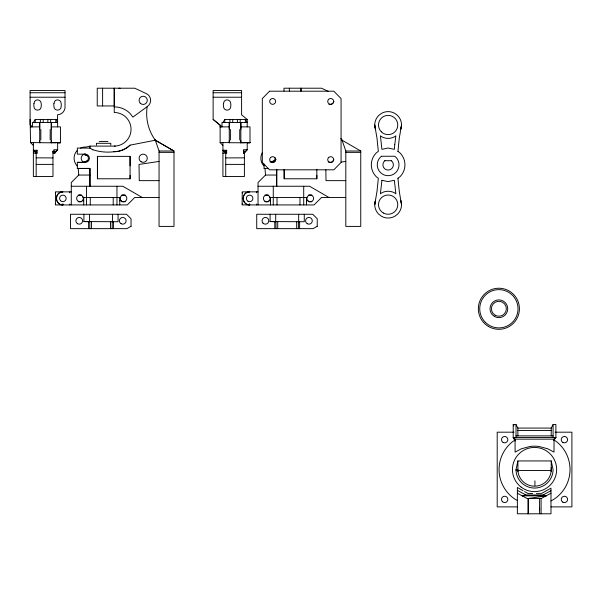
<?xml version="1.0" encoding="UTF-8"?>
<svg xmlns="http://www.w3.org/2000/svg" width="602" height="602" viewBox="0 0 602 602"><rect width="100%" height="100%" fill="white"/><g stroke="black" fill="none" stroke-linecap="round" stroke-linejoin="round"><path stroke-width="0.9" d="M57.649 126.887L57.551 114.824A8.089 8.089 0 0 0 65.024 108.104L65.024 90.511L30.1 90.496L30.115 124.81L32.433 126.729L32.433 122.492L57.649 122.492L55.775 119.437L55.775 122.492M33.366 145.443L30.567 142.636L30.1 119.437M36.173 152.419L36.173 153.149L33.366 150.244L37.106 150.244L37.106 153.149L33.366 153.149M39.717 142.621L30.567 142.636M55.963 142.817L39.717 142.712M39.717 142.448L39.717 140.537M39.717 129.249L39.717 122.861M51.298 140.537L51.298 142.817L51.298 122.492L51.298 129.249M52.976 153.149L54.842 153.149L54.842 151.207L52.976 151.207L52.976 152.306L54.842 152.306L57.649 149.763L57.649 142.591M97.426 178.779L97.426 156.369L130.077 156.369L130.077 178.779L97.426 178.779L97.426 156.369M102.611 105.952L102.611 88.208M130.077 165.791L130.077 156.369M222.928 145.443L220.121 142.636L220.121 125.178L213.131 119.437L213.131 90.511L241.598 90.496L241.598 114.824L247.204 119.437L247.204 126.887M225.727 152.419L225.727 153.149L222.928 150.244L226.661 150.244L226.661 153.149L222.928 153.149M245.526 142.817L229.272 142.712M229.272 140.537L229.272 142.621L220.121 142.591M229.272 129.249L229.272 122.861M240.853 142.644L250.003 142.591M240.853 140.537L240.853 142.817L240.853 122.492L240.853 129.249M244.404 152.306L244.404 151.207L243.471 151.207M276.709 169.358L276.709 186.251L276.709 169.252M283.993 91.007L283.993 88.208L321.536 88.208L328.128 91.308M284.182 178.779L284.182 169.44L284.182 178.779L316.833 178.779L316.833 169.267M289.366 91.007L289.366 88.208M517.953 471.629L517.878 460.944L551.221 460.944L553.08 469.65L552.945 471.855A18.542 18.542 0 0 1 516.155 471.855L516.012 469.65L517.878 460.944M539.588 510.06L539.588 507.411M55.407 203.995L55.467 192.79M242.162 203.995L242.222 192.79M551.146 471.629L551.221 467.664M62.939 203.995L62.879 204.928C54.481 205.244 54.481 191.541 62.879 191.857A6.539 6.539 0 0 0 56.34 198.397A6.539 6.539 0 0 0 62.879 204.928L62.879 203.995M249.695 203.995L249.634 204.928C241.236 205.244 241.236 191.541 249.634 191.857A6.539 6.539 0 0 0 243.095 198.397A6.539 6.539 0 0 0 249.634 204.928L249.634 203.995M397.93 151.463L399.284 138.174L401.542 124.998L400.721 129.347M375.55 200.285L374.73 204.635L376.987 191.466L378.334 178.305L376.25 176.702A16.811 16.811 0 0 1 376.25 152.931L378.334 151.335L376.987 138.174L374.73 124.998L375.55 129.347M551.221 435.908L551.221 428.075L553.087 424.53L555.887 424.53L555.887 437.466L554.021 439.874M33.366 122.492L35.232 119.437L57.649 119.437M222.928 122.492L224.794 119.437L247.204 119.437M54.842 153.149L57.649 149.763L53.909 149.763L53.909 153.149L54.842 152.306M554.021 439.671L555.887 437.466L513.213 437.466L513.213 424.53L516.012 424.53L517.878 428.075L517.878 435.908M89.954 175.047L78.749 175.047L71.277 182.519L71.277 204.928M276.709 175.047L265.505 175.047L258.032 182.519L258.032 204.928M56.4 150.891L57.649 149.763M243.471 153.149L244.404 153.149L247.204 149.763L243.471 149.763L243.471 153.149L247.204 149.763L247.204 142.591M515.079 441.01L513.213 437.466L515.079 439.144L554.021 439.144L555.887 437.466M80.517 148.1A11.205 11.205 0 0 1 85.988 147.061L89.954 146.105L114.365 146.105A16.811 16.811 0 0 0 131.04 129.227A16.811 16.811 0 0 0 114.237 112.484L114.237 88.208L114.237 105.952L97.238 105.952L97.238 88.208L134.78 88.208L145.496 93.242A7.472 7.472 0 0 1 147.181 106.652A45.549 45.549 0 0 0 155.316 140.221L159.056 151.004L159.056 226.405L173.993 226.405L173.993 151.004L155.316 140.221L130.077 145.142C125.683 149.349 119.843 151.576 113.793 151.757M384.979 160.704L384.437 161.118A5.23 5.23 0 0 0 384.437 168.515A5.23 5.23 0 0 0 391.834 168.515A5.23 5.23 0 0 0 391.834 161.118L391.292 160.704M397.937 178.305L400.021 176.702A16.811 16.811 0 0 0 400.021 152.931L397.937 151.335M147.189 106.652L132.891 117.112L130.077 113.447A22.409 22.409 0 0 0 114.237 106.885M515.079 439.904L511.926 442.192A35.488 35.488 0 0 0 515.53 499.494L517.366 500.503M550.981 500.917L553.562 499.494A35.488 35.488 0 0 0 557.166 442.192L553.562 439.565M543.109 494.964L546.127 495.852L522.22 495.852L525.892 494.964L543.109 494.964L550.981 490.705M550.981 493.234L541.273 498.479L527.081 498.479L517.366 493.234M87.004 160.96L85.025 161.599L85.025 162.344L77.327 162.344L77.327 168.417L89.961 168.425L89.954 186.251L89.954 168.417L77.327 168.417M159.056 161.419L139.032 164.436L139.25 180.653L159.056 180.645M341.229 162.111L345.811 161.419M546.127 495.852L528.383 498.479L528.383 513.792M84.513 154.202L85.025 154.142L85.025 154.88A3.364 3.364 0 0 1 88.389 158.243A3.364 3.364 0 0 1 85.025 161.599L85.025 162.344L77.327 162.344M517.878 469.53L516.012 469.65L517.878 470.463L551.221 470.463L551.221 460.944M516.064 470.463L517.652 470.365M114.365 146.105L115.291 146.068M118.903 88.208L120.144 88.208M30.1 92.738L65.024 92.738M213.131 92.738L241.598 92.738M30.1 97.223L65.024 97.223M213.131 97.223L241.598 97.223M30.567 126.729L32.433 126.729M220.121 126.729L221.995 126.729L221.995 122.492L247.204 122.492L245.338 119.437L245.338 122.492M30.567 126.887L39.717 126.887M51.298 126.887L60.448 126.887L60.448 142.817L57.649 142.817M220.121 126.887L229.272 126.887M240.853 126.887L250.003 126.887L250.003 142.817L247.204 142.817M99.24 141.432L107.969 141.432M51.298 142.591L60.448 142.636M57.649 142.712L60.448 142.712M247.204 142.712L250.003 142.712M90.059 148.1L77.327 148.062L77.327 154.142L85.025 154.142M37.106 150.726L36.173 150.726L36.173 176.521M226.661 150.726L225.727 150.726L225.727 176.521M159.056 151.004L173.993 151.004L154.676 139.852M345.811 151.004L360.748 151.004L360.748 226.405L345.811 226.405L345.811 151.004L342.071 140.221A45.549 45.549 0 0 1 340.867 138.468M159.056 152.366L173.993 152.366M345.811 152.366L360.748 152.366M36.173 157.844L52.976 157.92M225.727 157.92L244.404 157.844M384.776 160.704L391.496 160.704M36.173 164.384L52.976 164.384M225.727 164.384L244.404 164.384M264.082 168.417L268.59 168.425M345.811 180.645L326.006 180.653L325.863 169.839M71.277 186.251L122.808 186.251L142.215 197.456M258.032 186.251L309.563 186.251L328.97 197.456M71.277 191.857L55.467 191.857L55.467 192.979M258.032 191.857L242.222 191.857L242.222 192.979M78.29 195.033L81.669 195.033M121.807 195.033L125.186 195.033M265.046 195.033L268.424 195.033M308.563 195.033L311.941 195.033M83.204 197.456L120.249 197.524M159.056 197.456L134.773 197.456L127.308 204.928L55.407 204.928L55.407 203.807M269.959 197.456L307.005 197.524M345.811 197.456L321.536 197.456L314.063 204.928L242.162 204.928L242.162 203.807M82.354 200.767L83.716 200.767M119.76 200.767L121.115 200.767A3.364 3.364 0 0 0 126.744 199.262A3.364 3.364 0 0 0 122.627 195.146A3.364 3.364 0 0 0 121.115 200.767M269.117 200.767L270.471 200.767M306.516 200.767L307.87 200.767M78.29 201.753L81.669 201.753M121.807 201.753L125.186 201.753M265.046 201.753L268.424 201.753M308.563 201.753L311.941 201.753M517.878 428.075L551.221 428.075M517.878 430.498L551.221 430.498M514.003 432.183L497.199 432.183L497.199 506.884L517.366 506.884M555.089 432.183L571.9 432.183L571.9 506.884L550.981 506.884M516.012 435.893L553.087 435.893M553.358 439.889L554.021 439.904M532.657 493.572L528.014 493.505L524.553 491.556M536.374 493.625L541.085 493.67L550.981 488.184L550.981 513.792L517.366 513.792L517.366 487.485L522.957 490.653M270.095 214.267L270.095 221.566L275.693 221.739L275.693 214.267M83.904 214.267L83.904 221.566L89.495 221.739L89.495 214.267M270.095 221.566L304.273 221.739L304.273 214.267M83.904 221.566L118.075 221.739L118.075 214.267M86.65 155.293L85.025 154.88L85.544 154.142A4.109 4.109 0 0 1 89.104 159.756M92.43 149.605L92.851 149.74M517.366 490.359L525.892 494.964M90.059 148.1L92.43 149.605A48.709 48.709 0 0 0 114.237 151.704A22.409 22.409 0 0 0 130.077 145.142M341.432 139.852L360.748 150.997M222.928 150.244L226.661 153.149M33.366 150.244L37.106 153.149M213.131 119.437L221.995 126.729M515.079 439.671L513.213 437.466L515.079 439.874M341.665 139.641L342.071 140.221M154.91 139.641L155.316 140.221M274.241 161.712L273.76 160.96L271.78 161.599L271.78 162.344L271.78 161.599A3.364 3.364 0 0 0 275.084 157.611M513.213 424.53L513.957 425.945M400.721 200.285L401.542 204.635L399.284 191.466L397.93 178.169M269.651 196.711L269.982 197.524M82.888 196.711L83.226 197.524M265.03 168.688L265.505 175.047M78.275 168.688L78.749 175.047M316.833 175.363L316.833 178.779M130.077 175.363L130.077 178.779M554.021 439.144L554.021 452.125L547.722 448.776L538.948 446.451A17.405 8.706 0 0 0 530.144 446.451L521.377 448.776L515.079 452.125L515.079 439.144M553.087 424.53L553.087 437.466M541.085 498.479L541.085 513.792M539.588 498.479L539.588 513.792M534.922 480.863L534.922 485.536M528.014 498.479L528.014 513.792M516.012 424.53L516.012 437.466M306.516 197.456L306.516 204.928M303.717 186.251L303.717 204.928M299.969 197.456L299.969 204.928M299.608 221.739L299.608 228.647M298.675 214.267L298.675 221.739M298.404 221.739L298.404 228.647M296.681 221.739L296.681 228.647M277.718 221.739L277.718 228.647M277.018 197.456L277.018 204.928M275.994 221.739L275.994 228.647M274.798 221.739L274.798 228.647M273.27 186.251L273.27 204.928M270.471 197.456L270.471 204.928M264.082 164.075L264.082 168.417M256.542 191.857L256.542 192.79M256.542 203.995L256.542 204.928M244.404 151.207L244.404 176.521L222.928 176.521L222.928 142.591M240.198 119.437L240.198 122.492M239.731 129.505L239.731 139.965M237.399 119.437L237.399 122.492M232.733 119.437L232.733 122.492M230.393 129.505L230.393 139.965M229.926 119.437L229.926 122.492M229.272 122.492L229.272 142.817M224.794 119.437L224.794 122.492M119.76 197.456L119.76 204.928M116.961 186.251L116.961 204.928M113.409 221.739L113.409 228.647M113.214 197.456L113.214 204.928M112.484 214.267L112.484 221.739M112.213 221.739L112.213 228.647M110.776 145.165L110.776 143.299L96.433 143.299L96.433 145.165M110.49 221.739L110.49 228.647M91.519 221.739L91.519 228.647M90.262 197.456L90.262 204.928M89.954 146.105L89.954 148.062M89.803 221.739L89.803 228.647M88.599 221.739L88.599 228.647M86.515 186.251L86.515 204.928M83.716 197.456L83.716 204.928M69.787 191.857L69.787 192.79M69.787 203.995L69.787 204.928M52.976 151.207L52.976 176.521L33.366 176.521L33.366 142.591M50.643 119.437L50.643 122.492M50.177 129.505L50.177 139.965M47.844 119.437L47.844 122.492M43.171 119.437L43.171 122.492M40.838 129.505L40.838 139.965M40.372 119.437L40.372 122.492M39.717 122.492L39.717 142.817M35.232 119.437L35.232 122.492M88.885 160.222A4.109 4.109 0 0 1 85.544 162.344M85.288 162.352A4.109 4.109 0 0 1 81.18 158.243A4.109 4.109 0 0 1 85.288 154.135M77.116 165.911A11.205 11.205 0 0 1 77.116 150.568M263.872 165.911A11.205 11.205 0 0 1 262.224 152.84M276.025 159.259A4.109 4.109 0 0 1 275.859 159.756M275.641 160.222A4.109 4.109 0 0 1 272.3 162.344M270.975 162.209A4.109 4.109 0 0 1 269.989 161.795M333.907 101.407A4.109 4.109 0 0 1 328.873 104.319M333.756 159.756A4.109 4.109 0 0 1 328.188 161.961M401.082 201.166A13.402 13.402 0 0 1 397.613 214.116L394.837 216.246A13.402 13.402 0 0 1 381.435 216.246L378.658 214.116A13.402 13.402 0 0 1 375.189 201.166M375.189 128.467A13.402 13.402 0 0 1 378.658 115.524L381.435 113.394A13.402 13.402 0 0 1 394.837 113.394L397.613 115.524A13.402 13.402 0 0 1 401.082 128.467M551.206 470.23A16.668 16.668 0 0 1 534.546 486.205A16.668 16.668 0 0 1 517.893 470.23M300.992 88.208L300.992 91.007L300.992 88.208M381.916 180.276L380.404 193.814L381.435 193.024A13.402 13.402 0 0 1 394.837 193.024L395.868 193.814L394.355 180.276L388.132 181.623L381.916 180.276M394.777 144.427L394.355 149.356L388.132 148.009L381.916 149.356L380.404 135.819L381.435 136.609A13.402 13.402 0 0 0 394.837 136.609L395.868 135.819L394.777 144.427M34.021 103.356L33.9 104.011A7.706 7.706 0 0 0 33.9 106.027C33.735 111.483 41.403 111.483 41.237 106.027A7.706 7.706 0 0 0 41.237 104.011C41.47 99.074 34.404 98.194 34.021 103.356M53.999 103.356L53.887 104.011A7.706 7.706 0 0 0 53.887 106.027C53.721 111.483 61.389 111.483 61.223 106.027A7.706 7.706 0 0 0 61.223 104.011C61.457 99.074 54.391 98.194 53.999 103.356M223.575 103.356L223.455 104.011A7.706 7.706 0 0 0 223.455 106.027C223.297 111.483 230.957 111.483 230.799 106.027A7.706 7.706 0 0 0 230.799 104.011C231.025 99.074 223.959 98.194 223.575 103.356M270.584 99.368L270.11 99.97A2.837 2.837 0 0 0 270.11 102.867L271.201 103.92A3.025 3.025 0 0 0 274.166 103.92L275.249 102.859A2.837 2.837 0 0 0 275.249 99.97L274.166 98.909A3.025 3.025 0 0 0 271.201 98.909L270.584 99.368M270.584 157.558L270.11 158.153A2.837 2.837 0 0 0 270.11 161.05L271.201 162.111A3.025 3.025 0 0 0 274.166 162.111L275.249 161.05A2.837 2.837 0 0 0 275.249 158.153L274.166 157.099A3.025 3.025 0 0 0 271.201 157.099L270.584 157.558M328.609 99.368L328.143 99.97A2.837 2.837 0 0 0 328.135 102.867L329.226 103.92A3.025 3.025 0 0 0 332.191 103.92L333.275 102.859A2.837 2.837 0 0 0 333.275 99.97L332.191 98.909A3.025 3.025 0 0 0 329.226 98.909L328.609 99.368M328.609 157.558L328.143 158.153A2.837 2.837 0 0 0 328.135 161.05L329.226 162.111A3.025 3.025 0 0 0 332.191 162.111L333.275 161.05A2.837 2.837 0 0 0 333.275 158.153L332.191 157.099A3.025 3.025 0 0 0 329.226 157.099L328.609 157.558M269.545 91.195L262.322 98.6L262.322 162.42L269.545 169.817L333.847 169.817L341.063 162.42L341.063 98.6L333.847 91.195L269.545 91.195M381.563 156.257L380.441 157.122A10.881 10.881 0 0 0 380.441 172.511A10.881 10.881 0 0 0 395.83 172.511A10.881 10.881 0 0 0 395.83 157.122L394.701 156.257L381.563 156.257M131.04 226.262L126.917 228.647L70.532 228.647L70.532 214.267L126.563 214.267L131.04 218.752L131.04 226.262M317.239 226.262L313.108 228.647L256.73 228.647L256.73 214.267L312.754 214.267L317.239 218.752L317.239 226.262M121.07 223.718A3.364 3.364 0 0 0 126.111 220.806A3.364 3.364 0 0 0 121.07 217.894A3.364 3.364 0 0 0 121.07 223.718M77.553 223.718A3.364 3.364 0 0 0 82.594 220.806A3.364 3.364 0 0 0 77.553 217.894A3.364 3.364 0 0 0 77.553 223.718M141.124 161.795A4.109 4.109 0 0 0 147.287 158.243A4.109 4.109 0 0 0 141.124 154.684A4.109 4.109 0 0 0 141.124 161.795M60.561 200.707A3.266 3.266 0 0 0 66.032 199.239A3.266 3.266 0 0 0 62.029 195.236A3.266 3.266 0 0 0 60.561 200.707M140.274 103.251A4.109 4.109 0 0 0 147.151 101.414A4.109 4.109 0 0 0 142.117 96.38A4.109 4.109 0 0 0 140.274 103.251M78.298 201.301A3.364 3.364 0 0 0 83.339 198.397A3.364 3.364 0 0 0 78.298 195.484A3.364 3.364 0 0 0 78.298 201.301M307.261 223.718A3.364 3.364 0 0 0 312.303 220.806A3.364 3.364 0 0 0 307.261 217.894A3.364 3.364 0 0 0 307.261 223.718M263.051 223.184A3.364 3.364 0 0 0 268.673 221.671A3.364 3.364 0 0 0 264.556 217.555A3.364 3.364 0 0 0 263.051 223.184M265.053 201.301A3.364 3.364 0 0 0 270.095 198.397A3.364 3.364 0 0 0 265.053 195.484A3.364 3.364 0 0 0 265.053 201.301M308.57 201.301A3.364 3.364 0 0 0 313.612 198.397A3.364 3.364 0 0 0 308.57 195.484A3.364 3.364 0 0 0 308.57 201.301M247.994 201.226A3.266 3.266 0 0 0 252.9 198.397A3.266 3.266 0 0 0 247.994 195.56A3.266 3.266 0 0 0 247.994 201.226M383.316 212.98A9.64 9.64 0 0 0 397.772 204.635A9.64 9.64 0 0 0 383.316 196.29A9.64 9.64 0 0 0 383.316 212.98M381.322 131.815A9.64 9.64 0 0 0 397.44 127.496A9.64 9.64 0 0 0 385.641 115.689A9.64 9.64 0 0 0 381.322 131.815M521.182 487.138A22.108 22.108 0 0 0 556.481 472.299A22.108 22.108 0 0 0 525.982 449.152A22.108 22.108 0 0 0 521.182 487.138M562.84 502.158A3.176 3.176 0 0 0 567.603 499.412A3.176 3.176 0 0 0 562.84 496.665A3.176 3.176 0 0 0 562.84 502.158M502.422 501.654A3.176 3.176 0 0 0 507.734 500.232A3.176 3.176 0 0 0 503.844 496.349A3.176 3.176 0 0 0 502.422 501.654M503.084 442.402A3.176 3.176 0 0 0 507.84 439.648A3.176 3.176 0 0 0 503.084 436.901A3.176 3.176 0 0 0 503.084 442.402M562.84 442.402A3.176 3.176 0 0 0 567.603 439.648A3.176 3.176 0 0 0 562.84 436.901A3.176 3.176 0 0 0 562.84 442.402M488.606 326.555A20.543 20.543 0 0 0 519.421 308.766A20.543 20.543 0 0 0 488.606 290.977A20.543 20.543 0 0 0 488.606 326.555M494.445 316.449A8.872 8.872 0 0 0 507.749 308.766A8.872 8.872 0 0 0 494.445 301.083A8.872 8.872 0 0 0 494.445 316.449M495.145 315.23A7.472 7.472 0 0 0 506.35 308.766A7.472 7.472 0 0 0 495.145 302.294A7.472 7.472 0 0 0 495.145 315.23M485.34 322.303A19.144 19.144 0 0 0 517.366 313.717A19.144 19.144 0 0 0 493.926 290.277A19.144 19.144 0 0 0 485.34 322.303"/></g></svg>
